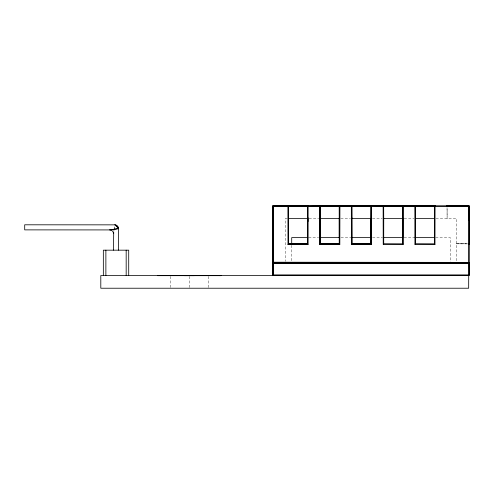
<?xml version="1.0" encoding="UTF-8"?>
<svg xmlns="http://www.w3.org/2000/svg" width="494" height="494" viewBox="0 0 494 494"><rect width="100%" height="100%" fill="white"/><g stroke="black" fill="none" stroke-linecap="round" stroke-linejoin="round"><path stroke-width="0.37" stroke-dasharray="2.47 1.85" d="M113.805 231.464L114.015 229.982M114.12 229.241L114.54 226.283L113.682 231.581M287.273 218.459L285.365 218.459L285.365 261.326M309.059 218.459L318.76 218.459M340.774 218.459L350.474 218.459M372.482 218.459L382.183 218.459M404.197 218.459L413.898 218.459M435.949 218.459L456.617 218.459L456.617 261.326M308.645 237.614L318.649 237.614M340.971 237.614L350.981 237.614M372.532 237.614L382.535 237.614M404.092 237.614L414.096 237.614M435.646 237.614L450.275 237.614L450.275 262.981M467.404 243.888L456.617 243.826L467.238 243.832M456.617 243.826L467.157 243.826M447.045 207.671L447.101 218.459L447.095 207.832M291.713 245.302L291.713 261.443M208.412 276.405L208.412 288.224M189.381 276.405L189.381 287.489M170.356 276.405L170.356 287.489"/><path stroke-width="0.74" d="M319.989 244.092L339.545 244.092L320.186 243.894L320.223 206.214L319.711 205.782L303.02 206.245M339.285 237.707L339.285 206.319L339.823 205.782L319.803 205.8M351.697 244.092L371.26 244.092L351.901 243.894L351.703 205.893L319.711 205.782M371 237.7L371 206.319L371.439 205.8L435.053 205.782L434.961 244.369L414.941 244.277L414.855 205.782L434.479 206.128L435.053 205.782L414.756 206.035L415.386 206.406L415.38 243.838L414.941 244.277M383.227 244.277L383.14 205.782L402.771 206.128L403.246 205.782L403.246 244.369L383.227 244.277L383.671 243.838L383.677 218.459L383.61 206.128L383.041 206.035L383.677 206.406L383.671 243.838L402.709 243.838L403.246 244.369M434.961 244.369L434.424 243.838L434.424 206.406L469.3 206.406L468.763 206.406L468.763 205.782L273.318 205.776L272.688 206.406L272.688 262.32L273.219 262.851L468.664 262.851L469.257 262.388L469.294 206.307L468.664 205.776L468.664 206.307L469.177 206.406L469.053 220.176M320.186 243.894L339.347 243.894L339.403 206.406L320.248 206.319L319.618 205.782L319.711 244.369L339.823 244.369L339.915 206.035L334.734 206.245M366.443 206.245L371.019 206.22L371.624 205.782L351.333 205.782L351.419 244.369L371.531 244.369L371.624 205.782L351.419 205.782L351.963 206.406L339.279 206.406L339.347 243.894M383.622 237.775L383.653 217.885M415.331 237.775L415.361 217.885M351.901 243.894L371.056 243.894L371.192 206.245L383.239 206.406M390.544 206.251L402.771 206.128L402.709 243.838L402.771 206.128L383.61 206.128L383.14 205.782L383.677 206.406L383.492 205.961L403.246 205.782L402.734 206.22L398.158 206.245M415.38 243.838L434.424 243.838L434.479 206.128L434.961 205.782L414.941 205.8L415.386 206.406L415.201 205.961L434.683 205.893L434.436 206.245L429.866 206.245M273.028 274.905L273.318 275.541L272.688 274.905L272.886 263.45L469.294 263.518L468.763 262.993L468.664 288.224L100.801 288.224L100.801 275.541L468.664 275.541L469.294 274.905L469.294 263.518L468.763 262.993L273.318 262.993L273.318 275.282M287.996 205.782L288.508 206.214L288.471 243.894L307.632 243.894L307.75 205.961M339.718 206.406L339.816 205.782L339.285 206.319L339.823 205.782L320.069 205.961L320.254 218.459L339.279 218.459L339.279 243.826L339.823 244.369M273.219 244.635L273.12 262.827M113.706 232.205L113.497 250.174M468.664 262.851L468.664 206.035M308.003 206.406L308.102 205.782L272.842 206.091L272.75 262.512M339.31 206.22L320.186 206.128L319.618 205.782L320.18 206.406L307.564 206.406L308.108 205.782L288.088 205.8L307.83 205.893L288.354 205.961L288.539 218.459L307.564 218.459L307.571 206.319L272.688 206.406L273.318 205.776L287.903 205.961L273.009 205.856L272.688 206.406M351.808 206.091L351.895 206.406L351.333 206.307M422.259 206.251L434.424 206.406L434.522 206.091L415.324 206.128L414.855 205.782L415.38 206.406L415.201 205.961M383.492 205.961L402.968 205.893L402.709 206.319L402.968 205.893L383.412 205.893M272.688 262.32L273.318 205.776L273.219 262.851L272.713 262.221L469.257 262.388M273.176 206.091L273.219 206.406L273.318 205.776L272.787 206.091M307.564 206.406L308.108 205.782L307.688 206.035M371.531 205.782L371.013 206.245L371.624 206.307M307.595 206.22L288.471 206.128L287.903 205.782L287.996 244.369L308.108 244.369L308.003 205.807M358.835 206.251L371.179 205.961M434.479 206.128L434.961 205.782M468.664 206.406L468.75 205.856L469.294 206.406L468.664 205.776L468.806 206.091M434.424 206.319L434.603 205.961L419.227 206.245M339.285 206.307L339.464 205.961M468.664 275.541L468.763 274.905L468.664 275.541L469.294 274.905L469.232 263.327L469.294 274.905L272.688 274.905M287.996 244.369L288.539 243.826L307.564 243.826L308.108 244.369M319.711 244.369L320.254 243.826L339.279 243.826M351.419 244.369L351.963 243.826L370.994 243.826L371.531 244.369M371.192 206.245L371.056 243.894M434.485 206.406L435.053 206.307M403.339 205.782L402.709 206.406L414.948 206.406M273.219 262.221L272.713 262.221M468.862 263.012L468.862 263.617L469.269 263.617M461.729 206.245L468.942 206.091M287.903 206.307L288.533 206.406L287.903 205.782M319.618 206.307L320.242 206.406L319.989 205.893M184.423 275.671L194.346 275.671M363.417 206.239L371.056 206.128M295.406 206.251L307.632 206.128M327.121 206.251L339.347 206.128M403.246 205.782L383.227 205.8L383.61 206.128M415.121 205.893L434.683 205.893M468.763 205.782L446.557 205.782L447.095 206.319L446.557 205.782M351.956 206.406L351.333 205.782L351.956 206.319L371 206.406L371.309 205.856L351.419 205.782L351.956 206.319L351.963 218.459L370.994 218.459L370.994 243.826M383.677 218.459L402.703 218.459M415.324 206.128L415.386 218.459L434.417 218.459M118.554 250.174L118.554 228.605L115.343 224.85L24.7 224.801L24.7 229.877L110.285 229.926L118.554 228.605L118.504 228.012L115.287 225.258M307.873 237.614L291.713 237.614L291.713 244.53M320.192 237.614L339.434 237.614M351.747 237.614L370.994 237.614M383.307 237.614L402.548 237.614M414.867 237.614L434.109 237.614M288.088 244.277L291.923 244.277M157.672 275.671L220.707 275.671A31.313 0.395 -9.2 0 0 219.546 275.671M461.205 206.245L447.039 206.128L456.03 206.245M403.339 206.307L402.727 206.245M273.318 263.518L272.707 263.45L273.318 262.993L272.688 263.617L273.021 275.454M468.664 205.776L469.294 206.406M468.664 206.214L469.294 206.307L469.294 244.369L469.034 243.95M468.948 243.894L469.294 244.369L469.115 244.017M288.508 206.214L288.28 205.893M320.149 206.091L320.242 206.406M288.434 206.091L288.533 206.406M113.447 233.088L113.497 233.687A3.804 3.804 0 0 0 109.687 229.877L118.554 228.605A3.804 3.804 0 0 0 114.75 224.801M434.448 217.768L434.473 236.212M402.74 217.768L402.764 237.75M308.009 217.768L308.009 221.553M415.386 218.459L415.386 243.826M351.956 217.866L351.963 243.826M320.242 217.866L320.254 243.826M307.571 217.866L307.564 243.826M128.712 275.541L128.712 250.174L103.339 250.174L103.339 275.541M126.174 250.174L126.174 275.541M105.877 250.174L105.877 275.541"/></g></svg>
